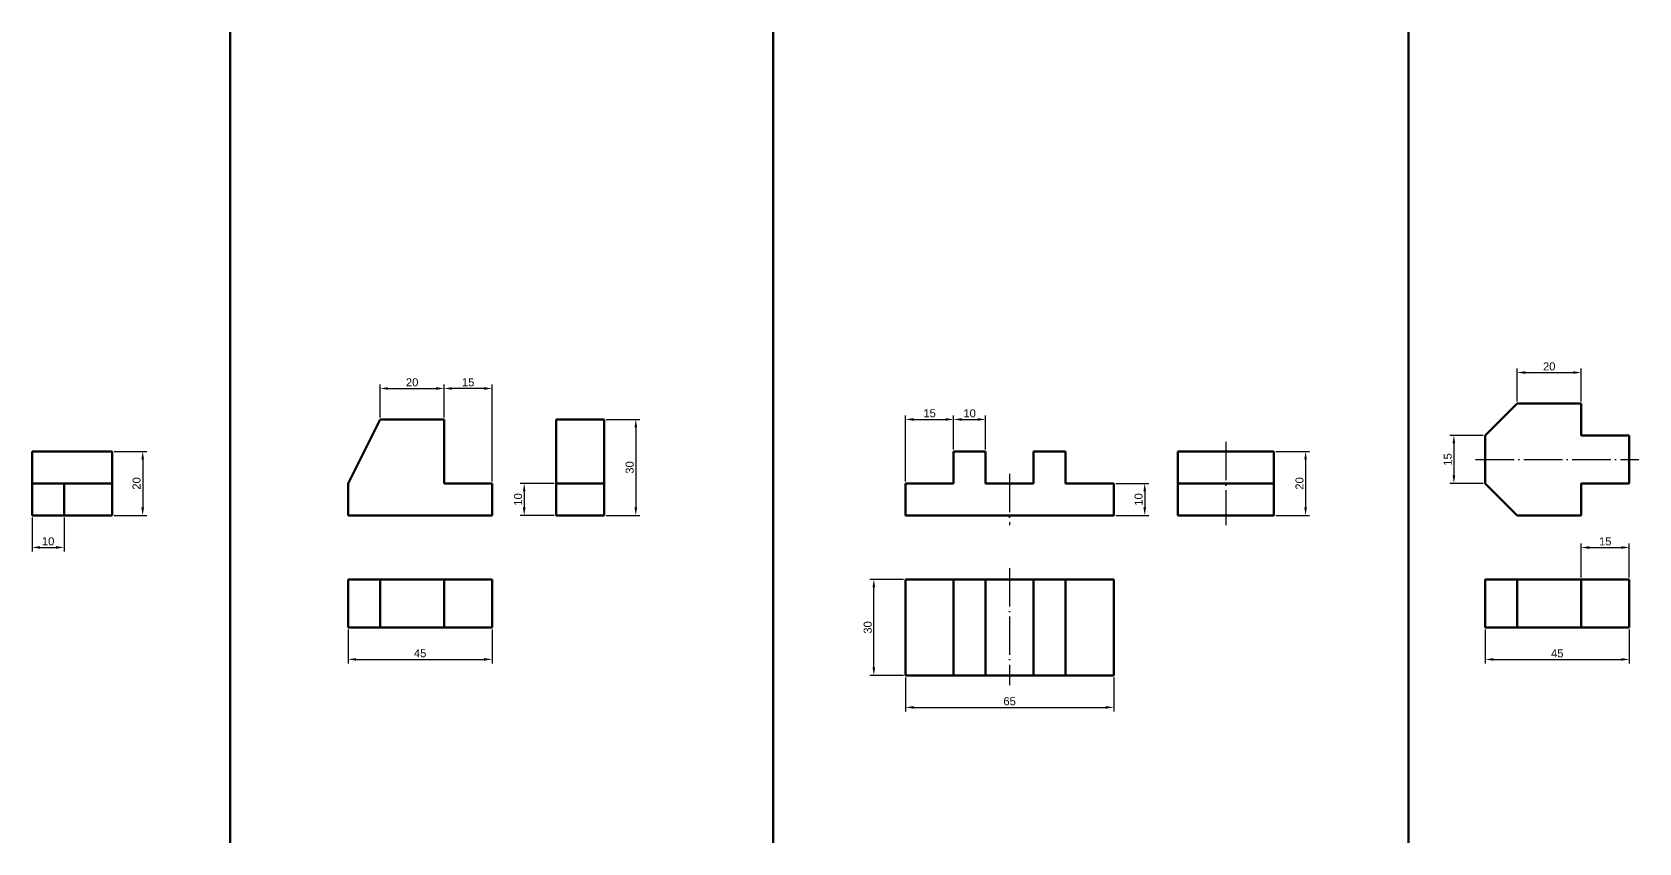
# Model space of a CAD drawing. Header units: millimetres. Extents: x 1201 to 5181, y 1355 to 2078.
# Drawn here: x 2261 to 2763, y 1618 to 1871 of the extents above; entities that cross this region are included whole.
import ezdxf

# ---------------------------------------------------------------- set-up
doc = ezdxf.new("R2010")
doc.units = ezdxf.units.MM
doc.header["$LTSCALE"] = 0.5
doc.linetypes.add('ACAD_ISO04W100', pattern=[30, 24, -3, 0, -3])
for name, color, linetype, lineweight in [('Cota', 140, 'Continuous', 25), ('Linha de Centro', 10, 'ACAD_ISO04W100', 25), ('Visível', 7, 'Continuous', 50)]:
    doc.layers.add(name, color=color, linetype=linetype, lineweight=lineweight)
doc.styles.get("Standard").update_dxf_attribs({"font": 'arial.ttf'})
doc.dimstyles.new('ISO-25', dxfattribs={"dimtxt": 2.5, "dimasz": 2.5, "dimexe": 1.25, "dimexo": 0.625, "dimtad": 1, "dimtxsty": 'Standard', "dimcen": 2.5, "dimadec": 0, "dimazin": 0, "dimtfac": 1, "dimtmove": 0, "dimatfit": 3, "dimfxl": 1, "dimarcsym": 0})

# ---------------------------------------------------------------- blocks, each defined once
blk = doc.blocks.new('*D11')
at = {"layer": 'Cota', "color": 0, "lineweight": -2, "transparency": 16777216}
for p, q in [((2286.87, 1739.93), (2297.03, 1739.93)), ((2295.78, 1737.43), (2295.78, 1722.43)), ((2286.87, 1719.93), (2297.03, 1719.93))]:
    blk.add_line(p, q, dxfattribs=at)
at = {"layer": 'Cota', "color": 0, "transparency": 16777216}
for points in [[(2295.37, 1737.43), (2296.2, 1737.43), (2295.78, 1739.93)], [(2295.37, 1722.43), (2296.2, 1722.43), (2295.78, 1719.93)]]:
    blk.add_solid(points, dxfattribs=at)
at = {"layer": 'Defpoints', "color": 0, "transparency": 16777216}
for p in [(2286.24, 1739.93), (2286.24, 1719.93), (2295.78, 1719.93)]:
    blk.add_point(p, dxfattribs=at)
at = {"layer": 'Cota', "color": 0, "transparency": 16777216, "insert": (2293.88, 1729.93), "char_height": 2.5, "attachment_point": 5, "rotation": 90}
blk.add_mtext('20', dxfattribs=at)
blk = doc.blocks.new('*D29')
at = {"layer": 'Cota', "color": 0, "lineweight": -2, "transparency": 16777216}
for p, q in [((2359.95, 1684.31), (2359.95, 1673.71)), ((2404.95, 1684.31), (2404.95, 1673.71)), ((2362.45, 1674.96), (2402.45, 1674.96))]:
    blk.add_line(p, q, dxfattribs=at)
at = {"layer": 'Cota', "color": 0, "transparency": 16777216}
for points in [[(2362.45, 1675.38), (2362.45, 1674.54), (2359.95, 1674.96)], [(2402.45, 1675.38), (2402.45, 1674.54), (2404.95, 1674.96)]]:
    blk.add_solid(points, dxfattribs=at)
at = {"layer": 'Defpoints', "color": 0, "transparency": 16777216}
for p in [(2359.95, 1684.93), (2404.95, 1684.93), (2404.95, 1674.96)]:
    blk.add_point(p, dxfattribs=at)
at = {"layer": 'Cota', "color": 0, "transparency": 16777216, "insert": (2382.45, 1676.86), "char_height": 2.5, "attachment_point": 5}
blk.add_mtext('45', dxfattribs=at)
blk = doc.blocks.new('*D30')
at = {"layer": 'Cota', "color": 0, "lineweight": -2, "transparency": 16777216}
for p, q in [((2440.58, 1749.93), (2451.08, 1749.93)), ((2449.83, 1747.43), (2449.83, 1722.43)), ((2440.58, 1719.93), (2451.08, 1719.93))]:
    blk.add_line(p, q, dxfattribs=at)
at = {"layer": 'Cota', "color": 0, "transparency": 16777216}
for points in [[(2449.41, 1747.43), (2450.24, 1747.43), (2449.83, 1749.93)], [(2449.41, 1722.43), (2450.24, 1722.43), (2449.83, 1719.93)]]:
    blk.add_solid(points, dxfattribs=at)
at = {"layer": 'Defpoints', "color": 0, "transparency": 16777216}
for p in [(2439.95, 1749.93), (2439.95, 1719.93), (2449.83, 1719.93)]:
    blk.add_point(p, dxfattribs=at)
at = {"layer": 'Cota', "color": 0, "transparency": 16777216, "insert": (2447.92, 1734.93), "char_height": 2.5, "attachment_point": 5, "rotation": 90}
blk.add_mtext('30', dxfattribs=at)
blk = doc.blocks.new('*D31')
at = {"layer": 'Cota', "color": 0, "lineweight": -2, "transparency": 16777216}
for p, q in [((2369.95, 1750.56), (2369.95, 1760.86)), ((2372.45, 1759.61), (2387.45, 1759.61)), ((2389.95, 1750.56), (2389.95, 1760.86))]:
    blk.add_line(p, q, dxfattribs=at)
at = {"layer": 'Cota', "color": 0, "transparency": 16777216}
for points in [[(2372.45, 1760.03), (2372.45, 1759.19), (2369.95, 1759.61)], [(2387.45, 1760.03), (2387.45, 1759.19), (2389.95, 1759.61)]]:
    blk.add_solid(points, dxfattribs=at)
at = {"layer": 'Defpoints', "color": 0, "transparency": 16777216}
for p in [(2389.95, 1759.61), (2369.95, 1749.93), (2389.95, 1749.93)]:
    blk.add_point(p, dxfattribs=at)
at = {"layer": 'Cota', "color": 0, "transparency": 16777216, "insert": (2379.95, 1761.51), "char_height": 2.5, "attachment_point": 5}
blk.add_mtext('20', dxfattribs=at)
blk = doc.blocks.new('*D32')
at = {"layer": 'Cota', "color": 0, "lineweight": -2, "transparency": 16777216}
for p, q in [((2389.95, 1750.56), (2389.95, 1760.86)), ((2402.45, 1759.61), (2392.45, 1759.61)), ((2404.95, 1730.56), (2404.95, 1760.86))]:
    blk.add_line(p, q, dxfattribs=at)
at = {"layer": 'Cota', "color": 0, "transparency": 16777216}
for points in [[(2392.45, 1760.03), (2392.45, 1759.19), (2389.95, 1759.61)], [(2402.45, 1760.03), (2402.45, 1759.19), (2404.95, 1759.61)]]:
    blk.add_solid(points, dxfattribs=at)
at = {"layer": 'Defpoints', "color": 0, "transparency": 16777216}
for p in [(2389.95, 1759.61), (2389.95, 1749.93), (2404.95, 1729.93)]:
    blk.add_point(p, dxfattribs=at)
at = {"layer": 'Cota', "color": 0, "transparency": 16777216, "insert": (2397.45, 1761.51), "char_height": 2.5, "attachment_point": 5}
blk.add_mtext('15', dxfattribs=at)
blk = doc.blocks.new('*D33')
at = {"layer": 'Cota', "color": 0, "lineweight": -2, "transparency": 16777216}
for p, q in [((2424.33, 1729.93), (2413.7, 1729.93)), ((2414.95, 1727.43), (2414.95, 1722.43)), ((2424.33, 1719.93), (2413.7, 1719.93))]:
    blk.add_line(p, q, dxfattribs=at)
at = {"layer": 'Cota', "color": 0, "transparency": 16777216}
for points in [[(2414.54, 1727.43), (2415.37, 1727.43), (2414.95, 1729.93)], [(2414.54, 1722.43), (2415.37, 1722.43), (2414.95, 1719.93)]]:
    blk.add_solid(points, dxfattribs=at)
at = {"layer": 'Defpoints', "color": 0, "transparency": 16777216}
for p in [(2424.95, 1729.93), (2414.95, 1719.93), (2424.95, 1719.93)]:
    blk.add_point(p, dxfattribs=at)
at = {"layer": 'Cota', "color": 0, "transparency": 16777216, "insert": (2413.05, 1724.93), "char_height": 2.5, "attachment_point": 5, "rotation": 90}
blk.add_mtext('10', dxfattribs=at)
blk = doc.blocks.new('*D34')
at = {"layer": 'Cota', "color": 0, "lineweight": -2, "transparency": 16777216}
for p, q in [((2534.1, 1669.31), (2534.1, 1658.7)), ((2599.1, 1669.31), (2599.1, 1658.7)), ((2536.6, 1659.95), (2596.6, 1659.95))]:
    blk.add_line(p, q, dxfattribs=at)
at = {"layer": 'Cota', "color": 0, "transparency": 16777216}
for points in [[(2536.6, 1660.36), (2536.6, 1659.53), (2534.1, 1659.95)], [(2596.6, 1660.36), (2596.6, 1659.53), (2599.1, 1659.95)]]:
    blk.add_solid(points, dxfattribs=at)
at = {"layer": 'Defpoints', "color": 0, "transparency": 16777216}
for p in [(2534.1, 1669.93), (2599.1, 1669.93), (2599.1, 1659.95)]:
    blk.add_point(p, dxfattribs=at)
at = {"layer": 'Cota', "color": 0, "transparency": 16777216, "insert": (2566.6, 1661.85), "char_height": 2.5, "attachment_point": 5}
blk.add_mtext('65', dxfattribs=at)
blk = doc.blocks.new('*D35')
at = {"layer": 'Cota', "color": 0, "lineweight": -2, "transparency": 16777216}
for p, q in [((2649.73, 1739.93), (2660.3, 1739.93)), ((2659.05, 1737.43), (2659.05, 1722.43)), ((2649.73, 1719.93), (2660.3, 1719.93))]:
    blk.add_line(p, q, dxfattribs=at)
at = {"layer": 'Cota', "color": 0, "transparency": 16777216}
for points in [[(2658.64, 1737.43), (2659.47, 1737.43), (2659.05, 1739.93)], [(2658.64, 1722.43), (2659.47, 1722.43), (2659.05, 1719.93)]]:
    blk.add_solid(points, dxfattribs=at)
at = {"layer": 'Defpoints', "color": 0, "transparency": 16777216}
for p in [(2649.1, 1739.93), (2649.1, 1719.93), (2659.05, 1719.93)]:
    blk.add_point(p, dxfattribs=at)
at = {"layer": 'Cota', "color": 0, "transparency": 16777216, "insert": (2657.15, 1729.93), "char_height": 2.5, "attachment_point": 5, "rotation": 90}
blk.add_mtext('20', dxfattribs=at)
blk = doc.blocks.new('*D36')
at = {"layer": 'Cota', "color": 0, "lineweight": -2, "transparency": 16777216}
for p, q in [((2534.1, 1730.56), (2534.1, 1751.18)), ((2536.6, 1749.93), (2546.6, 1749.93)), ((2549.1, 1740.56), (2549.1, 1751.18))]:
    blk.add_line(p, q, dxfattribs=at)
at = {"layer": 'Cota', "color": 0, "transparency": 16777216}
for points in [[(2536.6, 1750.35), (2536.6, 1749.52), (2534.1, 1749.93)], [(2546.6, 1750.35), (2546.6, 1749.52), (2549.1, 1749.93)]]:
    blk.add_solid(points, dxfattribs=at)
at = {"layer": 'Defpoints', "color": 0, "transparency": 16777216}
for p in [(2549.1, 1749.93), (2549.1, 1739.93), (2534.1, 1729.93)]:
    blk.add_point(p, dxfattribs=at)
at = {"layer": 'Cota', "color": 0, "transparency": 16777216, "insert": (2541.6, 1751.84), "char_height": 2.5, "attachment_point": 5}
blk.add_mtext('15', dxfattribs=at)
blk = doc.blocks.new('*D37')
at = {"layer": 'Cota', "color": 0, "lineweight": -2, "transparency": 16777216}
for p, q in [((2549.1, 1740.56), (2549.1, 1751.18)), ((2551.6, 1749.93), (2556.6, 1749.93)), ((2559.1, 1740.56), (2559.1, 1751.18))]:
    blk.add_line(p, q, dxfattribs=at)
at = {"layer": 'Cota', "color": 0, "transparency": 16777216}
for points in [[(2551.6, 1750.35), (2551.6, 1749.52), (2549.1, 1749.93)], [(2556.6, 1750.35), (2556.6, 1749.52), (2559.1, 1749.93)]]:
    blk.add_solid(points, dxfattribs=at)
at = {"layer": 'Defpoints', "color": 0, "transparency": 16777216}
for p in [(2559.1, 1749.93), (2549.1, 1739.93), (2559.1, 1739.93)]:
    blk.add_point(p, dxfattribs=at)
at = {"layer": 'Cota', "color": 0, "transparency": 16777216, "insert": (2554.1, 1751.84), "char_height": 2.5, "attachment_point": 5}
blk.add_mtext('10', dxfattribs=at)
blk = doc.blocks.new('*D38')
at = {"layer": 'Cota', "color": 0, "lineweight": -2, "transparency": 16777216}
for p, q in [((2599.73, 1729.93), (2610.05, 1729.93)), ((2608.8, 1727.43), (2608.8, 1722.43)), ((2599.73, 1719.93), (2610.05, 1719.93))]:
    blk.add_line(p, q, dxfattribs=at)
at = {"layer": 'Cota', "color": 0, "transparency": 16777216}
for points in [[(2608.38, 1727.43), (2609.21, 1727.43), (2608.8, 1729.93)], [(2608.38, 1722.43), (2609.21, 1722.43), (2608.8, 1719.93)]]:
    blk.add_solid(points, dxfattribs=at)
at = {"layer": 'Defpoints', "color": 0, "transparency": 16777216}
for p in [(2599.1, 1729.93), (2599.1, 1719.93), (2608.8, 1719.93)]:
    blk.add_point(p, dxfattribs=at)
at = {"layer": 'Cota', "color": 0, "transparency": 16777216, "insert": (2606.89, 1724.93), "char_height": 2.5, "attachment_point": 5, "rotation": 90}
blk.add_mtext('10', dxfattribs=at)
blk = doc.blocks.new('*D39')
at = {"layer": 'Cota', "color": 0, "lineweight": -2, "transparency": 16777216}
for p, q in [((2533.48, 1699.93), (2522.93, 1699.93)), ((2524.18, 1672.43), (2524.18, 1697.43)), ((2533.48, 1669.93), (2522.93, 1669.93))]:
    blk.add_line(p, q, dxfattribs=at)
at = {"layer": 'Cota', "color": 0, "transparency": 16777216}
for points in [[(2523.76, 1697.43), (2524.59, 1697.43), (2524.18, 1699.93)], [(2523.76, 1672.43), (2524.59, 1672.43), (2524.18, 1669.93)]]:
    blk.add_solid(points, dxfattribs=at)
at = {"layer": 'Defpoints', "color": 0, "transparency": 16777216}
for p in [(2524.18, 1699.93), (2534.1, 1699.93), (2534.1, 1669.93)]:
    blk.add_point(p, dxfattribs=at)
at = {"layer": 'Cota', "color": 0, "transparency": 16777216, "insert": (2522.27, 1684.93), "char_height": 2.5, "attachment_point": 5, "rotation": 90}
blk.add_mtext('30', dxfattribs=at)
blk = doc.blocks.new('*D40')
at = {"layer": 'Cota', "color": 0, "lineweight": -2, "transparency": 16777216}
for p, q in [((2715.16, 1684.31), (2715.16, 1673.68)), ((2760.16, 1684.31), (2760.16, 1673.68)), ((2717.66, 1674.93), (2757.66, 1674.93))]:
    blk.add_line(p, q, dxfattribs=at)
at = {"layer": 'Cota', "color": 0, "transparency": 16777216}
for points in [[(2717.66, 1675.35), (2717.66, 1674.52), (2715.16, 1674.93)], [(2757.66, 1675.35), (2757.66, 1674.52), (2760.16, 1674.93)]]:
    blk.add_solid(points, dxfattribs=at)
at = {"layer": 'Defpoints', "color": 0, "transparency": 16777216}
for p in [(2715.16, 1684.93), (2760.16, 1684.93), (2760.16, 1674.93)]:
    blk.add_point(p, dxfattribs=at)
at = {"layer": 'Cota', "color": 0, "transparency": 16777216, "insert": (2737.66, 1676.83), "char_height": 2.5, "attachment_point": 5}
blk.add_mtext('45', dxfattribs=at)
blk = doc.blocks.new('*D42')
at = {"layer": 'Cota', "color": 0, "lineweight": -2, "transparency": 16777216}
for p, q in [((2745.16, 1700.56), (2745.16, 1711.16)), ((2747.66, 1709.91), (2757.66, 1709.91)), ((2760.16, 1700.56), (2760.16, 1711.16))]:
    blk.add_line(p, q, dxfattribs=at)
at = {"layer": 'Cota', "color": 0, "transparency": 16777216}
for points in [[(2747.66, 1710.33), (2747.66, 1709.49), (2745.16, 1709.91)], [(2757.66, 1710.33), (2757.66, 1709.49), (2760.16, 1709.91)]]:
    blk.add_solid(points, dxfattribs=at)
at = {"layer": 'Defpoints', "color": 0, "transparency": 16777216}
for p in [(2760.16, 1709.91), (2745.16, 1699.93), (2760.16, 1699.93)]:
    blk.add_point(p, dxfattribs=at)
at = {"layer": 'Cota', "color": 0, "transparency": 16777216, "insert": (2752.66, 1711.81), "char_height": 2.5, "attachment_point": 5}
blk.add_mtext('15', dxfattribs=at)
blk = doc.blocks.new('*D43')
at = {"layer": 'Cota', "color": 0, "lineweight": -2, "transparency": 16777216}
for p, q in [((2725.16, 1755.56), (2725.16, 1765.84)), ((2727.66, 1764.59), (2742.66, 1764.59)), ((2745.16, 1755.56), (2745.16, 1765.84))]:
    blk.add_line(p, q, dxfattribs=at)
at = {"layer": 'Cota', "color": 0, "transparency": 16777216}
for points in [[(2727.66, 1765), (2727.66, 1764.17), (2725.16, 1764.59)], [(2742.66, 1765), (2742.66, 1764.17), (2745.16, 1764.59)]]:
    blk.add_solid(points, dxfattribs=at)
at = {"layer": 'Defpoints', "color": 0, "transparency": 16777216}
for p in [(2745.16, 1764.59), (2725.16, 1754.93), (2745.16, 1754.93)]:
    blk.add_point(p, dxfattribs=at)
at = {"layer": 'Cota', "color": 0, "transparency": 16777216, "insert": (2735.16, 1766.49), "char_height": 2.5, "attachment_point": 5}
blk.add_mtext('20', dxfattribs=at)
blk = doc.blocks.new('*D44')
at = {"layer": 'Cota', "color": 0, "lineweight": -2, "transparency": 16777216}
for p, q in [((2714.54, 1744.93), (2704.13, 1744.93)), ((2705.38, 1742.43), (2705.38, 1732.43)), ((2714.54, 1729.93), (2704.13, 1729.93))]:
    blk.add_line(p, q, dxfattribs=at)
at = {"layer": 'Cota', "color": 0, "transparency": 16777216}
for points in [[(2704.96, 1742.43), (2705.79, 1742.43), (2705.38, 1744.93)], [(2704.96, 1732.43), (2705.79, 1732.43), (2705.38, 1729.93)]]:
    blk.add_solid(points, dxfattribs=at)
at = {"layer": 'Defpoints', "color": 0, "transparency": 16777216}
for p in [(2715.16, 1744.93), (2705.38, 1729.93), (2715.16, 1729.93)]:
    blk.add_point(p, dxfattribs=at)
at = {"layer": 'Cota', "color": 0, "transparency": 16777216, "insert": (2703.47, 1737.43), "char_height": 2.5, "attachment_point": 5, "rotation": 90}
blk.add_mtext('15', dxfattribs=at)
blk = doc.blocks.new('*D48')
at = {"layer": 'Cota', "color": 0, "lineweight": -2, "transparency": 16777216}
for p, q in [((2261.24, 1719.31), (2261.24, 1708.68)), ((2271.24, 1719.31), (2271.24, 1708.68)), ((2263.74, 1709.93), (2268.74, 1709.93))]:
    blk.add_line(p, q, dxfattribs=at)
at = {"layer": 'Cota', "color": 0, "transparency": 16777216}
for points in [[(2263.74, 1710.35), (2263.74, 1709.52), (2261.24, 1709.93)], [(2268.74, 1710.35), (2268.74, 1709.52), (2271.24, 1709.93)]]:
    blk.add_solid(points, dxfattribs=at)
at = {"layer": 'Defpoints', "color": 0, "transparency": 16777216}
for p in [(2261.24, 1719.93), (2271.24, 1719.93), (2271.24, 1709.93)]:
    blk.add_point(p, dxfattribs=at)
at = {"layer": 'Cota', "color": 0, "transparency": 16777216, "insert": (2266.24, 1711.84), "char_height": 2.5, "attachment_point": 5}
blk.add_mtext('10', dxfattribs=at)

msp = doc.modelspace()

# ---------------------------------------------------------------- linework, layer by layer
at = {"layer": 'Linha de Centro'}
for p, q in [((2634.1, 1742.934), (2634.1, 1719.934)), ((2712.162, 1737.434), (2760.162, 1737.434)), ((2760.162, 1737.434), (2763.162, 1737.434)), ((2566.6, 1732.934), (2566.6, 1716.934)), ((2634.1, 1719.934), (2634.1, 1716.934)), ((2566.6, 1703.464), (2566.6, 1666.947))]:
    msp.add_line(p, q, dxfattribs=at)
at = {"layer": 'Visível'}
for p, q in [((2323.143, 1870.961), (2323.143, 1617.614)), ((2492.782, 1870.961), (2492.782, 1617.614)), ((2691.182, 1870.961), (2691.182, 1617.614)), ((2715.162, 1744.934), (2725.162, 1754.934)), ((2745.162, 1754.934), (2725.162, 1754.934)), ((2745.162, 1744.934), (2745.162, 1754.934)), ((2359.954, 1729.934), (2369.954, 1749.934)), ((2389.954, 1749.934), (2369.954, 1749.934)), ((2389.954, 1729.934), (2389.954, 1749.934)), ((2424.954, 1729.934), (2424.954, 1749.934)), ((2424.954, 1749.934), (2439.954, 1749.934)), ((2439.954, 1749.934), (2439.954, 1719.934)), ((2715.162, 1744.934), (2715.162, 1729.934)), ((2715.162, 1737.434), (2715.162, 1744.934)), ((2760.162, 1744.934), (2745.162, 1744.934)), ((2760.162, 1729.934), (2760.162, 1744.934)), ((2261.243, 1719.934), (2261.243, 1739.934)), ((2261.243, 1739.934), (2286.243, 1739.934)), ((2286.243, 1739.934), (2286.243, 1719.934)), ((2559.1, 1739.934), (2549.1, 1739.934)), ((2549.1, 1739.934), (2549.1, 1729.934)), ((2559.1, 1729.934), (2559.1, 1739.934)), ((2584.1, 1739.934), (2574.1, 1739.934)), ((2574.1, 1739.934), (2574.1, 1729.934)), ((2584.1, 1729.934), (2584.1, 1739.934)), ((2619.1, 1729.934), (2619.1, 1739.934)), ((2619.1, 1739.934), (2649.1, 1739.934)), ((2649.1, 1739.934), (2649.1, 1729.934)), ((2715.162, 1737.434), (2715.162, 1729.934)), ((2261.243, 1729.934), (2286.243, 1729.934)), ((2271.243, 1719.934), (2271.243, 1729.934)), ((2359.954, 1719.934), (2359.954, 1729.934)), ((2404.954, 1729.934), (2389.954, 1729.934)), ((2404.954, 1719.934), (2404.954, 1729.934)), ((2424.954, 1719.934), (2424.954, 1729.934)), ((2424.954, 1729.934), (2439.954, 1729.934)), ((2549.1, 1729.934), (2534.1, 1729.934)), ((2534.1, 1729.934), (2534.1, 1719.934)), ((2574.1, 1729.934), (2559.1, 1729.934)), ((2599.1, 1729.934), (2584.1, 1729.934)), ((2599.1, 1719.934), (2599.1, 1729.934)), ((2619.1, 1719.934), (2619.1, 1729.934)), ((2619.1, 1729.934), (2649.1, 1729.934)), ((2649.1, 1729.934), (2649.1, 1719.934)), ((2715.162, 1729.934), (2725.162, 1719.934)), ((2745.162, 1719.934), (2745.162, 1729.934)), ((2745.162, 1729.934), (2760.162, 1729.934)), ((2286.243, 1719.934), (2261.243, 1719.934)), ((2359.954, 1719.934), (2404.954, 1719.934)), ((2439.954, 1719.934), (2424.954, 1719.934)), ((2534.1, 1719.934), (2599.1, 1719.934)), ((2649.1, 1719.934), (2619.1, 1719.934)), ((2725.162, 1719.934), (2745.162, 1719.934)), ((2359.954, 1699.934), (2404.954, 1699.934)), ((2359.954, 1699.934), (2359.954, 1684.934)), ((2369.954, 1699.934), (2369.954, 1684.934)), ((2389.954, 1699.934), (2389.954, 1684.934)), ((2404.954, 1684.934), (2404.954, 1699.934)), ((2534.1, 1699.934), (2599.1, 1699.934)), ((2534.1, 1669.934), (2534.1, 1699.934)), ((2599.1, 1699.934), (2599.1, 1669.934)), ((2745.162, 1699.934), (2715.162, 1699.934)), ((2715.162, 1699.934), (2760.162, 1699.934)), ((2715.162, 1684.934), (2715.162, 1699.934)), ((2725.162, 1699.934), (2725.162, 1684.934)), ((2745.162, 1699.934), (2745.162, 1684.934)), ((2760.162, 1699.934), (2760.162, 1684.934)), ((2359.954, 1684.934), (2404.954, 1684.934)), ((2760.162, 1684.934), (2715.162, 1684.934)), ((2599.1, 1669.934), (2534.1, 1669.934))]:
    msp.add_line(p, q, dxfattribs=at)
for points in [[(2549.1, 1699.934), (2559.1, 1699.934), (2559.1, 1669.934), (2549.1, 1669.934)], [(2574.1, 1699.934), (2584.1, 1699.934), (2584.1, 1669.934), (2574.1, 1669.934)]]:
    msp.add_lwpolyline(points, close=True, dxfattribs=at)

# ---------------------------------------------------------------- dimensions: what is measured, and where the dimension line sits
at = {"layer": 'Cota'}
for base, p1, p2, picture, middle in [((2745.162, 1764.585), (2725.162, 1754.934), (2745.162, 1754.934), '*D43', (2735.162, 1766.487)), ((2389.954, 1759.609), (2369.954, 1749.934), (2389.954, 1749.934), '*D31', (2379.954, 1761.51)), ((2389.954, 1759.609), (2404.954, 1729.934), (2389.954, 1749.934), '*D32', (2397.454, 1761.51)), ((2549.1, 1749.934), (2534.1, 1729.934), (2549.1, 1739.934), '*D36', (2541.6, 1751.835)), ((2559.1, 1749.934), (2549.1, 1739.934), (2559.1, 1739.934), '*D37', (2554.1, 1751.835)), ((2271.243, 1709.934), (2261.243, 1719.934), (2271.243, 1719.934), '*D48', (2266.243, 1711.835)), ((2760.162, 1709.911), (2745.162, 1699.934), (2760.162, 1699.934), '*D42', (2752.662, 1711.812)), ((2404.954, 1674.959), (2359.954, 1684.934), (2404.954, 1684.934), '*D29', (2382.454, 1676.856)), ((2760.162, 1674.934), (2715.162, 1684.934), (2760.162, 1684.934), '*D40', (2737.662, 1676.83)), ((2599.1, 1659.948), (2534.1, 1669.934), (2599.1, 1669.934), '*D34', (2566.6, 1661.85))]:
    dim = msp.add_linear_dim(base=base, p1=p1, p2=p2, dimstyle='ISO-25', dxfattribs=at)
    dim.commit()
    dim.dimension.update_dxf_attribs({"geometry": picture, "text_midpoint": middle})
for base, p1, p2, picture, middle in [((2449.826, 1719.934), (2439.954, 1749.934), (2439.954, 1719.934), '*D30', (2447.924, 1734.934)), ((2705.376, 1729.934), (2715.162, 1744.934), (2715.162, 1729.934), '*D44', (2703.475, 1737.434)), ((2295.784, 1719.934), (2286.243, 1739.934), (2286.243, 1719.934), '*D11', (2293.883, 1729.934)), ((2659.055, 1719.934), (2649.1, 1739.934), (2649.1, 1719.934), '*D35', (2657.153, 1729.934)), ((2414.954, 1719.934), (2424.954, 1729.934), (2424.954, 1719.934), '*D33', (2413.053, 1724.934)), ((2608.796, 1719.934), (2599.1, 1729.934), (2599.1, 1719.934), '*D38', (2606.894, 1724.934)), ((2524.176, 1699.934), (2534.1, 1669.934), (2534.1, 1699.934), '*D39', (2522.274, 1684.934))]:
    dim = msp.add_linear_dim(base=base, p1=p1, p2=p2, angle=90, dimstyle='ISO-25', dxfattribs=at)
    dim.commit()
    dim.dimension.update_dxf_attribs({"geometry": picture, "text_midpoint": middle})

doc.saveas('drawing.dxf')
